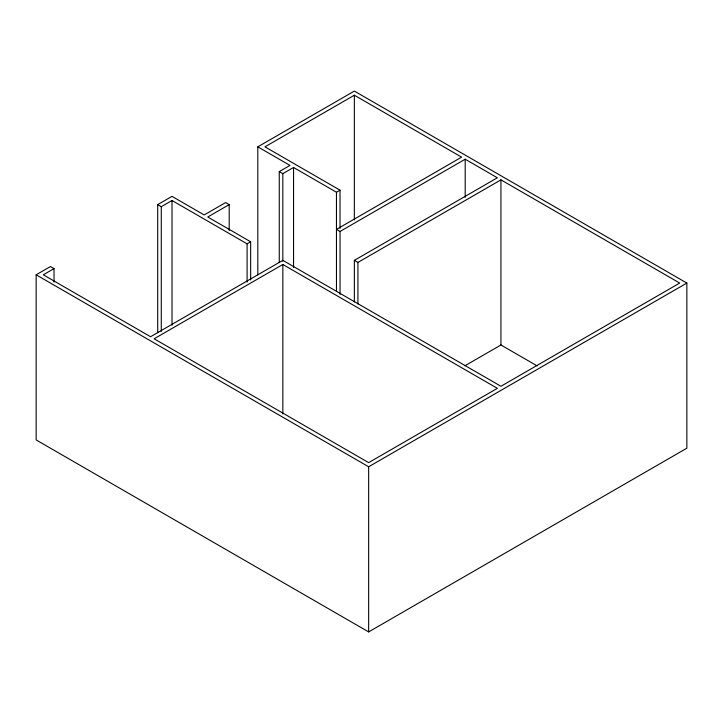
<?xml version="1.0" encoding="UTF-8"?>
<svg xmlns="http://www.w3.org/2000/svg" width="723" height="723" viewBox="0 0 723 723"><rect width="100%" height="100%" fill="white"/><g stroke="black" fill="none" stroke-linecap="round" stroke-linejoin="round"><path stroke-width="1.08" d="M257.804 274.903L257.804 146.832L354.351 91.089L686.85 283.064L686.85 448.197L368.649 631.911L36.15 439.936L36.15 274.803L50.447 266.543L54.026 268.613L54.026 282.087M157.713 332.688L157.713 204.618L172.011 196.367L204.184 214.939L225.621 202.567L229.2 204.627L229.2 230.465M54.026 268.613L43.299 274.803L150.556 336.728L282.847 260.352L500.94 386.272L679.701 283.064L500.94 179.855L357.921 262.422L354.351 260.352L354.351 301.916M157.713 204.618L161.283 206.688L172.011 200.497L247.094 243.841L250.664 241.78L250.664 279.973M354.351 260.352L497.361 177.786L465.187 159.214L340.045 231.459L336.475 229.39L461.608 157.144L354.351 95.219L264.952 146.832L340.036 190.185L340.036 228.378M279.259 262.594L279.259 171.604L289.977 165.413L257.804 146.832M229.2 204.627L207.763 217.008L250.664 241.78M279.259 171.604L282.829 173.665L293.556 167.474L336.457 192.246L336.475 291.179M336.457 192.246L340.036 190.185M282.847 264.482L154.135 338.789L368.649 462.639L497.361 388.332L282.847 264.482L282.847 413.89M464.943 365.766L500.94 344.988L537.081 365.856M36.15 274.803L368.649 466.769L686.85 283.064M500.94 179.855L500.94 344.988M465.187 159.214L465.187 197.406M368.649 466.769L368.649 631.911M357.921 262.422L357.921 303.985M354.351 95.219L354.351 219.919M340.045 231.459L340.045 294.369M293.556 167.474L293.556 267.456M282.829 173.665L282.829 261.292M247.094 243.841L247.094 282.033M172.011 200.497L172.011 325.187M161.283 206.688L161.283 331.378"/></g></svg>
